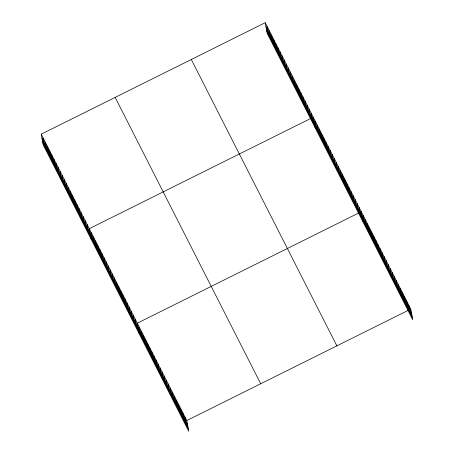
<?xml version="1.0" encoding="UTF-8"?>
<svg xmlns="http://www.w3.org/2000/svg" width="454" height="454" viewBox="0 0 454 454"><rect width="100%" height="100%" fill="white"/><g stroke="black" fill="none" stroke-linecap="round" stroke-linejoin="round"><path stroke-width="0.68" d="M41.246 134.18L186.798 420.552L188.768 431.3L43.221 144.934L41.246 134.18L265.232 22.7L410.779 309.066L412.754 319.82L267.202 33.448L265.232 22.7M310.916 118.369L89.279 228.685L91.248 239.434M312.091 117.785L313.26 117.2L315.235 127.954M358.949 212.869L137.307 323.186L139.282 333.934M360.118 212.285L361.293 211.7L363.268 222.454M186.798 420.552L410.779 309.066M265.936 26.559L411.489 312.925M266.356 28.835L411.909 315.201M266.787 31.178L412.334 317.545M191.316 59.491L336.868 345.857M115.163 97.394L260.709 383.761M41.955 138.039L187.508 424.411M42.37 140.314L187.922 426.681M42.801 142.658L188.353 429.024M408.719 305.009L409.429 308.868M406.659 300.957L407.363 304.816M404.593 296.899L405.303 300.758M402.533 292.841L403.243 296.7M400.473 288.784L401.177 292.643M398.408 284.726L399.117 288.585M396.348 280.668L397.057 284.527M394.288 276.611L394.991 280.47M392.222 272.553L392.931 276.412M390.162 268.501L390.871 272.36M388.102 264.444L388.806 268.303M386.036 260.386L386.746 264.245M383.976 256.328L384.686 260.187M381.916 252.271L382.62 256.13M379.85 248.213L380.56 252.072M377.79 244.156L378.5 248.015M375.725 240.098L376.434 243.957M373.665 236.046L374.374 239.905M371.605 231.988L372.314 235.847M369.539 227.931L370.248 231.79M367.479 223.873L368.188 227.732M365.419 219.815L366.128 223.674M363.353 215.758L364.063 219.617M359.205 207.591L359.914 211.451M357.116 203.483L357.826 207.342M355.028 199.374L355.737 203.233M352.94 195.265L353.649 199.124M350.851 191.157L351.561 195.016M348.763 187.048L349.472 190.907M346.674 182.939L347.384 186.798M344.586 178.831L345.295 182.69M342.498 174.722L343.207 178.581M340.409 170.613L341.119 174.472M338.321 166.504L339.03 170.363M336.232 162.396L336.942 166.255M334.144 158.287L334.853 162.146M332.056 154.178L332.765 158.037M329.967 150.07L330.677 153.929M327.879 145.961L328.588 149.82M325.79 141.852L326.5 145.711M323.702 137.744L324.411 141.603M321.614 133.635L322.323 137.494M319.525 129.526L320.235 133.385M317.437 125.418L318.146 129.276M315.348 121.309L316.058 125.168M311.172 113.091L311.881 116.95M309.083 108.983L309.793 112.842M306.995 104.874L307.704 108.733M304.906 100.765L305.616 104.624M302.818 96.657L303.527 100.516M300.73 92.548L301.439 96.407M298.641 88.439L299.351 92.298M296.553 84.331L297.262 88.19M294.464 80.222L295.174 84.081M292.376 76.113L293.085 79.972M290.288 72.004L290.997 75.863M288.199 67.896L288.909 71.755M286.111 63.787L286.82 67.646M284.022 59.678L284.732 63.537M281.94 55.57L282.643 59.429M279.851 51.461L280.555 55.32M277.763 47.352L278.467 51.211M275.674 43.244L276.378 47.102M273.586 39.135L274.29 42.994M271.498 35.026L272.201 38.885M269.409 30.917L270.113 34.776M267.321 26.809L268.025 30.668M184.733 416.494L185.442 420.353M182.673 412.436L183.382 416.295M180.613 408.379L181.316 412.238M178.547 404.321L179.256 408.18M176.487 400.263L177.196 404.122M174.427 396.206L175.131 400.065M172.361 392.154L173.07 396.013M170.301 388.096L171.01 391.955M168.241 384.039L168.945 387.898M166.175 379.981L166.885 383.84M164.115 375.923L164.825 379.782M162.055 371.866L162.759 375.725M159.99 367.808L160.699 371.667M157.93 363.75L158.639 367.609M155.87 359.699L156.573 363.558M153.804 355.641L154.513 359.5M151.744 351.583L152.453 355.442M149.684 347.526L150.387 351.385M147.618 343.468L148.327 347.327M145.558 339.41L146.267 343.269M143.498 335.353L144.202 339.212M141.432 331.301L142.142 335.16M139.372 327.243L140.082 331.102M135.224 319.077L135.928 322.936M133.136 314.968L133.839 318.827M131.047 310.859L131.751 314.718M128.959 306.751L129.662 310.61M126.87 302.642L127.574 306.501M124.782 298.533L125.486 302.392M122.694 294.425L123.397 298.284M120.605 290.316L121.309 294.175M118.517 286.207L119.22 290.066M116.428 282.099L117.132 285.958M114.34 277.99L115.044 281.849M112.252 273.881L112.955 277.74M110.163 269.772L110.867 273.631M108.075 265.664L108.778 269.523M105.986 261.555L106.69 265.414M103.898 257.446L104.602 261.305M101.809 253.338L102.513 257.197M99.721 249.229L100.43 253.088M97.633 245.12L98.342 248.979M95.544 241.012L96.254 244.871M93.456 236.903L94.165 240.762M91.368 232.794L92.077 236.653M87.191 224.577L87.9 228.436M85.102 220.468L85.812 224.327M83.014 216.359L83.723 220.218M80.925 212.251L81.635 216.11M78.837 208.142L79.546 212.001M76.749 204.033L77.458 207.892M74.66 199.925L75.37 203.784M72.572 195.81L73.281 199.669M70.484 191.702L71.193 195.561M68.395 187.593L69.104 191.452M66.307 183.484L67.016 187.343M64.218 179.375L64.928 183.234M62.13 175.267L62.839 179.126M60.041 171.158L60.751 175.017M57.953 167.049L58.662 170.908M55.865 162.941L56.574 166.8M53.776 158.832L54.486 162.691M51.688 154.723L52.397 158.582M49.6 150.614L50.309 154.474M47.511 146.506L48.22 150.365M45.423 142.397L46.132 146.256M43.334 138.288L44.044 142.147"/></g></svg>
